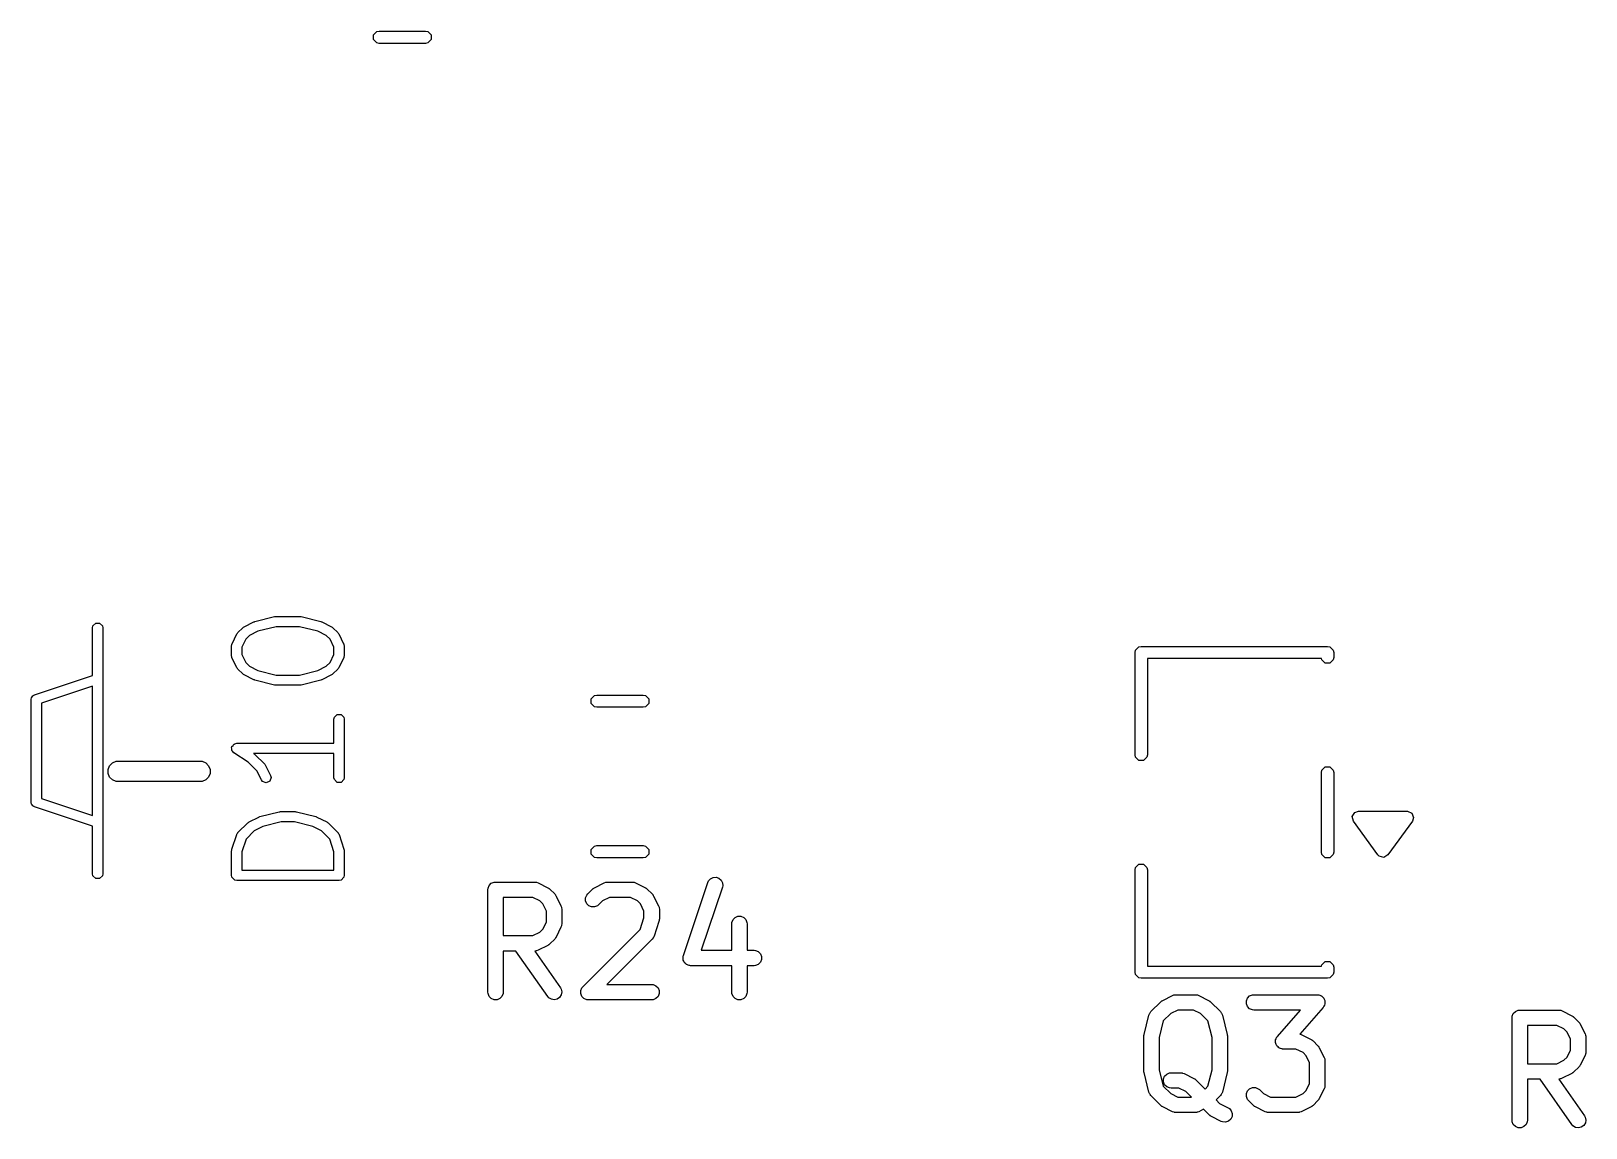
# Model space of a CAD drawing. Header units: inches. Extents: x 5.11 to 10.2, y -6.3 to -1.46.
# Drawn here: x 5.118 to 5.716, y -5.881 to -5.46 of the extents above; entities that cross this region are included whole.
import ezdxf

# ---------------------------------------------------------------- set-up
doc = ezdxf.new("R2010")
doc.units = ezdxf.units.IN
doc.header["$MEASUREMENT"] = 0
doc.layers.add('BLACK', color=250, linetype='CONTINUOUS')

msp = doc.modelspace()

# ---------------------------------------------------------------- linework, layer by layer
at = {"layer": 'BLACK', "linetype": 'CONTINUOUS'}
for p, q in [((5.2497, -5.4611), (5.25098, -5.45983)), ((5.2497, -5.46291), (5.2497, -5.4611)), ((5.25098, -5.46419), (5.2497, -5.46291)), ((5.25098, -5.45983), (5.25189, -5.45965)), ((5.25189, -5.45965), (5.26977, -5.45965)), ((5.26977, -5.45965), (5.27067, -5.45983)), ((5.27067, -5.45983), (5.27195, -5.4611)), ((5.27195, -5.46291), (5.27067, -5.46419)), ((5.27195, -5.4611), (5.27195, -5.46291)), ((5.25189, -5.46437), (5.25098, -5.46419)), ((5.26977, -5.46437), (5.25189, -5.46437)), ((5.27067, -5.46419), (5.26977, -5.46437)), ((5.14173, -5.68898), (5.14188, -5.68822)), ((5.14173, -5.70724), (5.14173, -5.68898)), ((5.14188, -5.68822), (5.14295, -5.68716)), ((5.14295, -5.68716), (5.14445, -5.68716)), ((5.14445, -5.68716), (5.14552, -5.68822)), ((5.14552, -5.68822), (5.14567, -5.68898)), ((5.14567, -5.68898), (5.14567, -5.78346)), ((5.19763, -5.69077), (5.1995, -5.6889)), ((5.1995, -5.6889), (5.19976, -5.68872)), ((5.19976, -5.68872), (5.20001, -5.68853)), ((5.20001, -5.68853), (5.20376, -5.68665)), ((5.20533, -5.69027), (5.20206, -5.69191)), ((5.20376, -5.68665), (5.20397, -5.6866)), ((5.20397, -5.6866), (5.20416, -5.6865)), ((5.20416, -5.6865), (5.21166, -5.68463)), ((5.21238, -5.68851), (5.20533, -5.69027)), ((5.21166, -5.68463), (5.2119, -5.68462)), ((5.2119, -5.68462), (5.21214, -5.68457)), ((5.21214, -5.68457), (5.22151, -5.68457)), ((5.22127, -5.68851), (5.21238, -5.68851)), ((5.22833, -5.69027), (5.22127, -5.68851)), ((5.22151, -5.68457), (5.22175, -5.68462)), ((5.22175, -5.68462), (5.22199, -5.68463)), ((5.22199, -5.68463), (5.22949, -5.6865)), ((5.2316, -5.69191), (5.22833, -5.69027)), ((5.22949, -5.6865), (5.22969, -5.6866)), ((5.22969, -5.6866), (5.22989, -5.68665)), ((5.22989, -5.68665), (5.23364, -5.68853)), ((5.23364, -5.68853), (5.23389, -5.68872)), ((5.23389, -5.68872), (5.23415, -5.6889)), ((5.23415, -5.6889), (5.23603, -5.69077)), ((5.19517, -5.69591), (5.19519, -5.69582)), ((5.19517, -5.69966), (5.19517, -5.69591)), ((5.19518, -5.69577), (5.19526, -5.69547)), ((5.19519, -5.69582), (5.19518, -5.69577)), ((5.19526, -5.69547), (5.19532, -5.69516)), ((5.19532, -5.69516), (5.19536, -5.69513)), ((5.19536, -5.69513), (5.19538, -5.69503)), ((5.19538, -5.69503), (5.19726, -5.69128)), ((5.19726, -5.69128), (5.19745, -5.69103)), ((5.19745, -5.69103), (5.19763, -5.69077)), ((5.20064, -5.69333), (5.19911, -5.69638)), ((5.20206, -5.69191), (5.20064, -5.69333)), ((5.23302, -5.69333), (5.2316, -5.69191)), ((5.23454, -5.69638), (5.23302, -5.69333)), ((5.23603, -5.69077), (5.23621, -5.69103)), ((5.23621, -5.69103), (5.2364, -5.69128)), ((5.2364, -5.69128), (5.23827, -5.69503)), ((5.23827, -5.69503), (5.2383, -5.69513)), ((5.2383, -5.69513), (5.23833, -5.69516)), ((5.23833, -5.69516), (5.23839, -5.69547)), ((5.23839, -5.69547), (5.23848, -5.69577)), ((5.23848, -5.69577), (5.23846, -5.69582)), ((5.23846, -5.69582), (5.23848, -5.69591)), ((5.23848, -5.69591), (5.23848, -5.69966)), ((5.5427, -5.69752), (5.54398, -5.69624)), ((5.54398, -5.69624), (5.54488, -5.69606)), ((5.54488, -5.69606), (5.61654, -5.69606)), ((5.61654, -5.69606), (5.61744, -5.69624)), ((5.61744, -5.69624), (5.61872, -5.69752)), ((5.19519, -5.69976), (5.19517, -5.69966)), ((5.19518, -5.6998), (5.19519, -5.69976)), ((5.19526, -5.70011), (5.19518, -5.6998)), ((5.19532, -5.70042), (5.19526, -5.70011)), ((5.19536, -5.70045), (5.19532, -5.70042)), ((5.19538, -5.70054), (5.19536, -5.70045)), ((5.19726, -5.70429), (5.19538, -5.70054)), ((5.19911, -5.69638), (5.19911, -5.6992)), ((5.19911, -5.6992), (5.20064, -5.70225)), ((5.20064, -5.70225), (5.20206, -5.70367)), ((5.2316, -5.70367), (5.23302, -5.70225)), ((5.23302, -5.70225), (5.23454, -5.6992)), ((5.23454, -5.6992), (5.23454, -5.69638)), ((5.23827, -5.70054), (5.2364, -5.70429)), ((5.2383, -5.70045), (5.23827, -5.70054)), ((5.23833, -5.70042), (5.2383, -5.70045)), ((5.23839, -5.70011), (5.23833, -5.70042)), ((5.23848, -5.6998), (5.23839, -5.70011)), ((5.23848, -5.69966), (5.23846, -5.69976)), ((5.23846, -5.69976), (5.23848, -5.6998)), ((5.54252, -5.69843), (5.5427, -5.69752)), ((5.54252, -5.7378), (5.54252, -5.69843)), ((5.61425, -5.70079), (5.54724, -5.70079)), ((5.54724, -5.70079), (5.54724, -5.7378)), ((5.61435, -5.7013), (5.61425, -5.70079)), ((5.61563, -5.70258), (5.61435, -5.7013)), ((5.61872, -5.7013), (5.61744, -5.70258)), ((5.61872, -5.69752), (5.6189, -5.69843)), ((5.6189, -5.70039), (5.61872, -5.7013)), ((5.6189, -5.69843), (5.6189, -5.70039)), ((5.11946, -5.71467), (5.14173, -5.70724)), ((5.19745, -5.70454), (5.19726, -5.70429)), ((5.19763, -5.7048), (5.19745, -5.70454)), ((5.1995, -5.70668), (5.19763, -5.7048)), ((5.19976, -5.70685), (5.1995, -5.70668)), ((5.20001, -5.70705), (5.19976, -5.70685)), ((5.20376, -5.70892), (5.20001, -5.70705)), ((5.20206, -5.70367), (5.20533, -5.7053)), ((5.20533, -5.7053), (5.21238, -5.70707)), ((5.21238, -5.70707), (5.22127, -5.70707)), ((5.22127, -5.70707), (5.22833, -5.7053)), ((5.22833, -5.7053), (5.2316, -5.70367)), ((5.23364, -5.70705), (5.22989, -5.70892)), ((5.23389, -5.70685), (5.23364, -5.70705)), ((5.23415, -5.70668), (5.23389, -5.70685)), ((5.23603, -5.7048), (5.23415, -5.70668)), ((5.23621, -5.70454), (5.23603, -5.7048)), ((5.2364, -5.70429), (5.23621, -5.70454)), ((5.61744, -5.70258), (5.61563, -5.70258)), ((5.14173, -5.71139), (5.12205, -5.71795)), ((5.14173, -5.76105), (5.14173, -5.71139)), ((5.20397, -5.70898), (5.20376, -5.70892)), ((5.20416, -5.70907), (5.20397, -5.70898)), ((5.21166, -5.71095), (5.20416, -5.70907)), ((5.2119, -5.71096), (5.21166, -5.71095)), ((5.21214, -5.711), (5.2119, -5.71096)), ((5.22151, -5.711), (5.21214, -5.711)), ((5.22175, -5.71096), (5.22151, -5.711)), ((5.22199, -5.71095), (5.22175, -5.71096)), ((5.22949, -5.70907), (5.22199, -5.71095)), ((5.22969, -5.70898), (5.22949, -5.70907)), ((5.22989, -5.70892), (5.22969, -5.70898)), ((5.11811, -5.71654), (5.11813, -5.71644)), ((5.11811, -5.75591), (5.11811, -5.71654)), ((5.11812, -5.7164), (5.11815, -5.71632)), ((5.11813, -5.71644), (5.11812, -5.7164)), ((5.11815, -5.71632), (5.11826, -5.71578)), ((5.11826, -5.71578), (5.11858, -5.71546)), ((5.11858, -5.71546), (5.11879, -5.71505)), ((5.11879, -5.71505), (5.11927, -5.71478)), ((5.11927, -5.71478), (5.11933, -5.71472)), ((5.11933, -5.71472), (5.11937, -5.71472)), ((5.11937, -5.71472), (5.11946, -5.71467)), ((5.12205, -5.71795), (5.12205, -5.75449)), ((5.33337, -5.71622), (5.33464, -5.71494)), ((5.33337, -5.71803), (5.33337, -5.71622)), ((5.33464, -5.71931), (5.33337, -5.71803)), ((5.33464, -5.71494), (5.33555, -5.71476)), ((5.33555, -5.71949), (5.33464, -5.71931)), ((5.33555, -5.71476), (5.35343, -5.71476)), ((5.35343, -5.71949), (5.33555, -5.71949)), ((5.35343, -5.71476), (5.35433, -5.71494)), ((5.35433, -5.71931), (5.35343, -5.71949)), ((5.35433, -5.71494), (5.35561, -5.71622)), ((5.35561, -5.71803), (5.35433, -5.71931)), ((5.35561, -5.71622), (5.35561, -5.71803)), ((5.23454, -5.72403), (5.23469, -5.72328)), ((5.23454, -5.73331), (5.23454, -5.72403)), ((5.23469, -5.72328), (5.23576, -5.72222)), ((5.23576, -5.72222), (5.23727, -5.72222)), ((5.23727, -5.72222), (5.23833, -5.72328)), ((5.23833, -5.72328), (5.23848, -5.72403)), ((5.23848, -5.72403), (5.23848, -5.74653)), ((5.19521, -5.7349), (5.19532, -5.73473)), ((5.19532, -5.73546), (5.19521, -5.7349)), ((5.19532, -5.73453), (5.19573, -5.73412)), ((5.19532, -5.73473), (5.19532, -5.73453)), ((5.19532, -5.73604), (5.19532, -5.73546)), ((5.19547, -5.73618), (5.19532, -5.73604)), ((5.19551, -5.73638), (5.19547, -5.73618)), ((5.19605, -5.73692), (5.19551, -5.73638)), ((5.19573, -5.73412), (5.19605, -5.73365)), ((5.19605, -5.73365), (5.19625, -5.73361)), ((5.20151, -5.74056), (5.19605, -5.73692)), ((5.19625, -5.73361), (5.19639, -5.73346)), ((5.19639, -5.73346), (5.19714, -5.73331)), ((5.19714, -5.73331), (5.23454, -5.73331)), ((5.23454, -5.73725), (5.20364, -5.73725)), ((5.20364, -5.73725), (5.20386, -5.73739)), ((5.20386, -5.73739), (5.204, -5.73753)), ((5.204, -5.73753), (5.20416, -5.73764)), ((5.20416, -5.73764), (5.20791, -5.74139)), ((5.23454, -5.74653), (5.23454, -5.73725)), ((5.5427, -5.7387), (5.54252, -5.7378)), ((5.54724, -5.7378), (5.54706, -5.7387)), ((5.14771, -5.74333), (5.1483, -5.74191)), ((5.14771, -5.74486), (5.14771, -5.74333)), ((5.1483, -5.74191), (5.14939, -5.74082)), ((5.14939, -5.74082), (5.15081, -5.74023)), ((5.15081, -5.74023), (5.15157, -5.74016)), ((5.15157, -5.74016), (5.18307, -5.74016)), ((5.18307, -5.74016), (5.18384, -5.74023)), ((5.18384, -5.74023), (5.18526, -5.74082)), ((5.18526, -5.74082), (5.18634, -5.74191)), ((5.18634, -5.74191), (5.18693, -5.74333)), ((5.18693, -5.74333), (5.18693, -5.74486)), ((5.2049, -5.74395), (5.20151, -5.74056)), ((5.20663, -5.74741), (5.2049, -5.74395)), ((5.20791, -5.74139), (5.20808, -5.74165)), ((5.20808, -5.74165), (5.20828, -5.7419)), ((5.20828, -5.7419), (5.21015, -5.74565)), ((5.54398, -5.73998), (5.5427, -5.7387)), ((5.54579, -5.73998), (5.54398, -5.73998)), ((5.54706, -5.7387), (5.54579, -5.73998)), ((5.61417, -5.74449), (5.61435, -5.74358)), ((5.61435, -5.74358), (5.61563, -5.74231)), ((5.61563, -5.74231), (5.61744, -5.74231)), ((5.61744, -5.74231), (5.61872, -5.74358)), ((5.61872, -5.74358), (5.6189, -5.74449)), ((5.1483, -5.74628), (5.14771, -5.74486)), ((5.14939, -5.74737), (5.1483, -5.74628)), ((5.15081, -5.74796), (5.14939, -5.74737)), ((5.15157, -5.74803), (5.15081, -5.74796)), ((5.18307, -5.74803), (5.15157, -5.74803)), ((5.18384, -5.74796), (5.18307, -5.74803)), ((5.18526, -5.74737), (5.18384, -5.74796)), ((5.18634, -5.74628), (5.18526, -5.74737)), ((5.18693, -5.74486), (5.18634, -5.74628)), ((5.2071, -5.74802), (5.20663, -5.74741)), ((5.20853, -5.7485), (5.2071, -5.74802)), ((5.20988, -5.74782), (5.20853, -5.7485)), ((5.21035, -5.74639), (5.20988, -5.74782)), ((5.21015, -5.74565), (5.21035, -5.74639)), ((5.23469, -5.74728), (5.23454, -5.74653)), ((5.23576, -5.74835), (5.23469, -5.74728)), ((5.23727, -5.74835), (5.23576, -5.74835)), ((5.23833, -5.74728), (5.23727, -5.74835)), ((5.23848, -5.74653), (5.23833, -5.74728)), ((5.61417, -5.7752), (5.61417, -5.74449)), ((5.6189, -5.74449), (5.6189, -5.7752)), ((5.11813, -5.756), (5.11811, -5.75591)), ((5.11812, -5.75605), (5.11813, -5.756)), ((5.11815, -5.75612), (5.11812, -5.75605)), ((5.12205, -5.75449), (5.14173, -5.76105)), ((5.11826, -5.75666), (5.11815, -5.75612)), ((5.11858, -5.75698), (5.11826, -5.75666)), ((5.11879, -5.75739), (5.11858, -5.75698)), ((5.11927, -5.75766), (5.11879, -5.75739)), ((5.11933, -5.75772), (5.11927, -5.75766)), ((5.11937, -5.75772), (5.11933, -5.75772)), ((5.11946, -5.75777), (5.11937, -5.75772)), ((5.14173, -5.7652), (5.11946, -5.75777)), ((5.20189, -5.76352), (5.20564, -5.76164)), ((5.20564, -5.76164), (5.20584, -5.76159)), ((5.20584, -5.76159), (5.20604, -5.76149)), ((5.20604, -5.76149), (5.21354, -5.75962)), ((5.21354, -5.75962), (5.21378, -5.75961)), ((5.21378, -5.75961), (5.21402, -5.75956)), ((5.21402, -5.75956), (5.21964, -5.75956)), ((5.21964, -5.75956), (5.21988, -5.75961)), ((5.21988, -5.75961), (5.22012, -5.75962)), ((5.22012, -5.75962), (5.22762, -5.76149)), ((5.22762, -5.76149), (5.22781, -5.76159)), ((5.22781, -5.76159), (5.22802, -5.76164)), ((5.22802, -5.76164), (5.23177, -5.76352)), ((5.62601, -5.76144), (5.62696, -5.7599)), ((5.62644, -5.7632), (5.62601, -5.76144)), ((5.62696, -5.7599), (5.62835, -5.75945)), ((5.62835, -5.75945), (5.64724, -5.75945)), ((5.64724, -5.75945), (5.64891, -5.76014)), ((5.64891, -5.76014), (5.64961, -5.76181)), ((5.64961, -5.76181), (5.64915, -5.7632)), ((5.14173, -5.78346), (5.14173, -5.7652)), ((5.1972, -5.76828), (5.19737, -5.76801)), ((5.19737, -5.76801), (5.19753, -5.76774)), ((5.19753, -5.76774), (5.19757, -5.76772)), ((5.19757, -5.76772), (5.19763, -5.76764)), ((5.19763, -5.76764), (5.20137, -5.76389)), ((5.20393, -5.7669), (5.20074, -5.77009)), ((5.20137, -5.76389), (5.20164, -5.76371)), ((5.20164, -5.76371), (5.20189, -5.76352)), ((5.2072, -5.76526), (5.20393, -5.7669)), ((5.21426, -5.7635), (5.2072, -5.76526)), ((5.2194, -5.7635), (5.21426, -5.7635)), ((5.22645, -5.76526), (5.2194, -5.7635)), ((5.22972, -5.7669), (5.22645, -5.76526)), ((5.23292, -5.77009), (5.22972, -5.7669)), ((5.23177, -5.76352), (5.23202, -5.76371)), ((5.23202, -5.76371), (5.23228, -5.76389)), ((5.23228, -5.76389), (5.23603, -5.76764)), ((5.23603, -5.76764), (5.23608, -5.76772)), ((5.23608, -5.76772), (5.23612, -5.76774)), ((5.23612, -5.76774), (5.23628, -5.76801)), ((5.23628, -5.76801), (5.23646, -5.76828)), ((5.63588, -5.77619), (5.62644, -5.7632)), ((5.64915, -5.7632), (5.63971, -5.77619)), ((5.19527, -5.77403), (5.19715, -5.76841)), ((5.19715, -5.76841), (5.1972, -5.76832)), ((5.1972, -5.76832), (5.1972, -5.76828)), ((5.20074, -5.77009), (5.19911, -5.77497)), ((5.23454, -5.77497), (5.23292, -5.77009)), ((5.23646, -5.76828), (5.23646, -5.76832)), ((5.23646, -5.76832), (5.23651, -5.76841)), ((5.23651, -5.76841), (5.23838, -5.77403)), ((5.33337, -5.7741), (5.33464, -5.77282)), ((5.33464, -5.77282), (5.33555, -5.77264)), ((5.33555, -5.77264), (5.35343, -5.77264)), ((5.35343, -5.77264), (5.35433, -5.77282)), ((5.35433, -5.77282), (5.35561, -5.7741)), ((5.19517, -5.77465), (5.19524, -5.77434)), ((5.19517, -5.78403), (5.19517, -5.77465)), ((5.19524, -5.77434), (5.19527, -5.77403)), ((5.19911, -5.77497), (5.19911, -5.78206)), ((5.23454, -5.78206), (5.23454, -5.77497)), ((5.23838, -5.77403), (5.23842, -5.77434)), ((5.23842, -5.77434), (5.23848, -5.77465)), ((5.23848, -5.77465), (5.23848, -5.78403)), ((5.33337, -5.7759), (5.33337, -5.7741)), ((5.33464, -5.77718), (5.33337, -5.7759)), ((5.33555, -5.77736), (5.33464, -5.77718)), ((5.35343, -5.77736), (5.33555, -5.77736)), ((5.35433, -5.77718), (5.35343, -5.77736)), ((5.35561, -5.7759), (5.35433, -5.77718)), ((5.35561, -5.7741), (5.35561, -5.7759)), ((5.5427, -5.78099), (5.54398, -5.77971)), ((5.54398, -5.77971), (5.54579, -5.77971)), ((5.54579, -5.77971), (5.54706, -5.78099)), ((5.61435, -5.7761), (5.61417, -5.7752)), ((5.61563, -5.77738), (5.61435, -5.7761)), ((5.61744, -5.77738), (5.61563, -5.77738)), ((5.61872, -5.7761), (5.61744, -5.77738)), ((5.6189, -5.7752), (5.61872, -5.7761)), ((5.63641, -5.77671), (5.63588, -5.77619)), ((5.63816, -5.77714), (5.63641, -5.77671)), ((5.63971, -5.77619), (5.63816, -5.77714)), ((5.14188, -5.78422), (5.14173, -5.78346)), ((5.14295, -5.78528), (5.14188, -5.78422)), ((5.14445, -5.78528), (5.14295, -5.78528)), ((5.14552, -5.78422), (5.14445, -5.78528)), ((5.14567, -5.78346), (5.14552, -5.78422)), ((5.19532, -5.78478), (5.19517, -5.78403)), ((5.19639, -5.78585), (5.19532, -5.78478)), ((5.19714, -5.786), (5.19639, -5.78585)), ((5.19911, -5.78206), (5.23454, -5.78206)), ((5.23727, -5.78585), (5.23651, -5.786)), ((5.23833, -5.78478), (5.23727, -5.78585)), ((5.23848, -5.78403), (5.23833, -5.78478)), ((5.37848, -5.78622), (5.37924, -5.78535)), ((5.37924, -5.78535), (5.38027, -5.78484)), ((5.38027, -5.78484), (5.38142, -5.78476)), ((5.38142, -5.78476), (5.38251, -5.78512)), ((5.38251, -5.78512), (5.38338, -5.78587)), ((5.38338, -5.78587), (5.38389, -5.78691)), ((5.54252, -5.78189), (5.5427, -5.78099)), ((5.54252, -5.82126), (5.54252, -5.78189)), ((5.54706, -5.78099), (5.54724, -5.78189)), ((5.54724, -5.78189), (5.54724, -5.8189)), ((5.23651, -5.786), (5.19714, -5.786)), ((5.29373, -5.78956), (5.29379, -5.78898)), ((5.29373, -5.82893), (5.29373, -5.78956)), ((5.29379, -5.78898), (5.29423, -5.78792)), ((5.29423, -5.78792), (5.29504, -5.7871)), ((5.29504, -5.7871), (5.29611, -5.78666)), ((5.29611, -5.78666), (5.29668, -5.78661)), ((5.29668, -5.78661), (5.31168, -5.78661)), ((5.31168, -5.78661), (5.31226, -5.78666)), ((5.31226, -5.78666), (5.31235, -5.7867)), ((5.31235, -5.7867), (5.31246, -5.78671)), ((5.31246, -5.78671), (5.313, -5.78692)), ((5.313, -5.78692), (5.31675, -5.78879)), ((5.31675, -5.78879), (5.317, -5.78895)), ((5.317, -5.78895), (5.31707, -5.78898)), ((5.31707, -5.78898), (5.31715, -5.78905)), ((5.31715, -5.78905), (5.31724, -5.7891)), ((5.31724, -5.7891), (5.31729, -5.78916)), ((5.31729, -5.78916), (5.31752, -5.78935)), ((5.31752, -5.78935), (5.31939, -5.79122)), ((5.31939, -5.79122), (5.31958, -5.79145)), ((5.31958, -5.79145), (5.31964, -5.7915)), ((5.31964, -5.7915), (5.31969, -5.79159)), ((5.31969, -5.79159), (5.31976, -5.79167)), ((5.31976, -5.79167), (5.31979, -5.79174)), ((5.31979, -5.79174), (5.31995, -5.79199)), ((5.33128, -5.79273), (5.33172, -5.79167)), ((5.33172, -5.79167), (5.33209, -5.79122)), ((5.33209, -5.79122), (5.33396, -5.78935)), ((5.33396, -5.78935), (5.33419, -5.78916)), ((5.33419, -5.78916), (5.33424, -5.7891)), ((5.33424, -5.7891), (5.33433, -5.78905)), ((5.33433, -5.78905), (5.33441, -5.78898)), ((5.33441, -5.78898), (5.33448, -5.78895)), ((5.33448, -5.78895), (5.33473, -5.78879)), ((5.33473, -5.78879), (5.33848, -5.78692)), ((5.33848, -5.78692), (5.33902, -5.78671)), ((5.33902, -5.78671), (5.33913, -5.7867)), ((5.33913, -5.7867), (5.33923, -5.78666)), ((5.33923, -5.78666), (5.3398, -5.78661)), ((5.3398, -5.78661), (5.34918, -5.78661)), ((5.34918, -5.78661), (5.34975, -5.78666)), ((5.34975, -5.78666), (5.34985, -5.7867)), ((5.34985, -5.7867), (5.34995, -5.78671)), ((5.34995, -5.78671), (5.3505, -5.78692)), ((5.3505, -5.78692), (5.35425, -5.78879)), ((5.35425, -5.78879), (5.35449, -5.78895)), ((5.35449, -5.78895), (5.35457, -5.78898)), ((5.35457, -5.78898), (5.35465, -5.78905)), ((5.35465, -5.78905), (5.35473, -5.7891)), ((5.35473, -5.7891), (5.35479, -5.78916)), ((5.35479, -5.78916), (5.35501, -5.78935)), ((5.35501, -5.78935), (5.35689, -5.79122)), ((5.35689, -5.79122), (5.35707, -5.79145)), ((5.35707, -5.79145), (5.35713, -5.7915)), ((5.35713, -5.7915), (5.35719, -5.79159)), ((5.35719, -5.79159), (5.35725, -5.79167)), ((5.35725, -5.79167), (5.35728, -5.79174)), ((5.35728, -5.79174), (5.35744, -5.79199)), ((5.36887, -5.81487), (5.37824, -5.78675)), ((5.38385, -5.78862), (5.37577, -5.81285)), ((5.37824, -5.78675), (5.37848, -5.78622)), ((5.38398, -5.78805), (5.38385, -5.78862)), ((5.38389, -5.78691), (5.38398, -5.78805)), ((5.31098, -5.79251), (5.29963, -5.79251)), ((5.29963, -5.79251), (5.29963, -5.80723)), ((5.31368, -5.79386), (5.31098, -5.79251)), ((5.31488, -5.79506), (5.31368, -5.79386)), ((5.31623, -5.79776), (5.31488, -5.79506)), ((5.31623, -5.80199), (5.31623, -5.79776)), ((5.31995, -5.79199), (5.32182, -5.79574)), ((5.32182, -5.79574), (5.32203, -5.79628)), ((5.32203, -5.79628), (5.32203, -5.79638)), ((5.32203, -5.79638), (5.32207, -5.79648)), ((5.32207, -5.79648), (5.32213, -5.79706)), ((5.32213, -5.79706), (5.32213, -5.80268)), ((5.33128, -5.79389), (5.33128, -5.79273)), ((5.33172, -5.79495), (5.33128, -5.79389)), ((5.33254, -5.79576), (5.33172, -5.79495)), ((5.3336, -5.79621), (5.33254, -5.79576)), ((5.33475, -5.79621), (5.3336, -5.79621)), ((5.33582, -5.79576), (5.33475, -5.79621)), ((5.33626, -5.7954), (5.33582, -5.79576)), ((5.3378, -5.79386), (5.33626, -5.7954)), ((5.3405, -5.79251), (5.3378, -5.79386)), ((5.34848, -5.79251), (5.3405, -5.79251)), ((5.35118, -5.79386), (5.34848, -5.79251)), ((5.35237, -5.79506), (5.35118, -5.79386)), ((5.35372, -5.79776), (5.35237, -5.79506)), ((5.35372, -5.80033), (5.35372, -5.79776)), ((5.35744, -5.79199), (5.35932, -5.79574)), ((5.35932, -5.79574), (5.35952, -5.79628)), ((5.35952, -5.79628), (5.35953, -5.79638)), ((5.35953, -5.79638), (5.35957, -5.79648)), ((5.35957, -5.79648), (5.35963, -5.79706)), ((5.35963, -5.79706), (5.35963, -5.80081)), ((5.31488, -5.80468), (5.31623, -5.80199)), ((5.32203, -5.80346), (5.32182, -5.804)), ((5.32207, -5.80326), (5.32203, -5.80336)), ((5.32203, -5.80336), (5.32203, -5.80346)), ((5.32213, -5.80268), (5.32207, -5.80326)), ((5.35222, -5.80484), (5.35372, -5.80033)), ((5.35948, -5.80174), (5.3576, -5.80737)), ((5.35954, -5.80146), (5.35948, -5.80174)), ((5.35957, -5.80138), (5.35954, -5.80146)), ((5.35958, -5.80128), (5.35957, -5.80138)), ((5.3596, -5.80118), (5.35958, -5.80128)), ((5.35963, -5.80081), (5.3596, -5.8011)), ((5.3596, -5.8011), (5.3596, -5.80118)), ((5.38747, -5.80268), (5.38752, -5.80211)), ((5.38747, -5.81285), (5.38747, -5.80268)), ((5.38752, -5.80211), (5.38796, -5.80104)), ((5.38796, -5.80104), (5.38878, -5.80023)), ((5.38878, -5.80023), (5.38984, -5.79979)), ((5.38984, -5.79979), (5.391, -5.79979)), ((5.391, -5.79979), (5.39206, -5.80023)), ((5.39206, -5.80023), (5.39288, -5.80104)), ((5.39288, -5.80104), (5.39332, -5.80211)), ((5.39332, -5.80211), (5.39337, -5.80268)), ((5.39337, -5.80268), (5.39337, -5.81285)), ((5.29963, -5.80723), (5.31098, -5.80723)), ((5.31098, -5.80723), (5.31368, -5.80588)), ((5.31368, -5.80588), (5.31488, -5.80468)), ((5.31939, -5.80852), (5.31752, -5.8104)), ((5.31958, -5.80829), (5.31939, -5.80852)), ((5.31964, -5.80824), (5.31958, -5.80829)), ((5.31969, -5.80815), (5.31964, -5.80824)), ((5.31976, -5.80807), (5.31969, -5.80815)), ((5.31979, -5.808), (5.31976, -5.80807)), ((5.31995, -5.80775), (5.31979, -5.808)), ((5.32182, -5.804), (5.31995, -5.80775)), ((5.33021, -5.82684), (5.35222, -5.80484)), ((5.35689, -5.80852), (5.33943, -5.82598)), ((5.35725, -5.80807), (5.35689, -5.80852)), ((5.3573, -5.80798), (5.35725, -5.80807)), ((5.35736, -5.8079), (5.3573, -5.80798)), ((5.3576, -5.80737), (5.35736, -5.8079)), ((5.30452, -5.81313), (5.29963, -5.81313)), ((5.29963, -5.81313), (5.29963, -5.82893)), ((5.31676, -5.83062), (5.30452, -5.81313)), ((5.31226, -5.81308), (5.31172, -5.81313)), ((5.31172, -5.81313), (5.3216, -5.82724)), ((5.31235, -5.81304), (5.31226, -5.81308)), ((5.31246, -5.81303), (5.31235, -5.81304)), ((5.313, -5.81282), (5.31246, -5.81303)), ((5.31675, -5.81095), (5.313, -5.81282)), ((5.317, -5.81079), (5.31675, -5.81095)), ((5.31707, -5.81076), (5.317, -5.81079)), ((5.31715, -5.8107), (5.31707, -5.81076)), ((5.31724, -5.81064), (5.31715, -5.8107)), ((5.31729, -5.81058), (5.31724, -5.81064)), ((5.31752, -5.8104), (5.31729, -5.81058)), ((5.36874, -5.81544), (5.36878, -5.81529)), ((5.36878, -5.81591), (5.36874, -5.81544)), ((5.36878, -5.81523), (5.36881, -5.81516)), ((5.36878, -5.81529), (5.36878, -5.81523)), ((5.36881, -5.81516), (5.36887, -5.81487)), ((5.37577, -5.81285), (5.38747, -5.81285)), ((5.39337, -5.81285), (5.39604, -5.81285)), ((5.39604, -5.81285), (5.39662, -5.81291)), ((5.39662, -5.81291), (5.39768, -5.81335)), ((5.39768, -5.81335), (5.3985, -5.81417)), ((5.3985, -5.81417), (5.39894, -5.81523)), ((5.39894, -5.81523), (5.39894, -5.81638)), ((5.36878, -5.81638), (5.36878, -5.81591)), ((5.36882, -5.81648), (5.36878, -5.81638)), ((5.36882, -5.81659), (5.36882, -5.81648)), ((5.36904, -5.81701), (5.36882, -5.81659)), ((5.36922, -5.81745), (5.36904, -5.81701)), ((5.36929, -5.81752), (5.36922, -5.81745)), ((5.36934, -5.81762), (5.36929, -5.81752)), ((5.3697, -5.81793), (5.36934, -5.81762)), ((5.37003, -5.81826), (5.3697, -5.81793)), ((5.37013, -5.8183), (5.37003, -5.81826)), ((5.37021, -5.81837), (5.37013, -5.8183)), ((5.37066, -5.81852), (5.37021, -5.81837)), ((5.3711, -5.8187), (5.37066, -5.81852)), ((5.37125, -5.81872), (5.3711, -5.8187)), ((5.3713, -5.81874), (5.37125, -5.81872)), ((5.37138, -5.81873), (5.3713, -5.81874)), ((5.37167, -5.81876), (5.37138, -5.81873)), ((5.38747, -5.81876), (5.37167, -5.81876)), ((5.38747, -5.82893), (5.38747, -5.81876)), ((5.39604, -5.81876), (5.39337, -5.81876)), ((5.39337, -5.81876), (5.39337, -5.82893)), ((5.39662, -5.8187), (5.39604, -5.81876)), ((5.39768, -5.81826), (5.39662, -5.8187)), ((5.3985, -5.81745), (5.39768, -5.81826)), ((5.39894, -5.81638), (5.3985, -5.81745)), ((5.5427, -5.82216), (5.54252, -5.82126)), ((5.54724, -5.8189), (5.61425, -5.8189)), ((5.61425, -5.8189), (5.61435, -5.81839)), ((5.61435, -5.81839), (5.61563, -5.81711)), ((5.61563, -5.81711), (5.61744, -5.81711)), ((5.61744, -5.81711), (5.61872, -5.81839)), ((5.61872, -5.81839), (5.6189, -5.81929)), ((5.6189, -5.82126), (5.61872, -5.82216)), ((5.6189, -5.81929), (5.6189, -5.82126)), ((5.3216, -5.82724), (5.32188, -5.82774)), ((5.32188, -5.82774), (5.32213, -5.82887)), ((5.32941, -5.82835), (5.32985, -5.82729)), ((5.32985, -5.82729), (5.33021, -5.82684)), ((5.33943, -5.82598), (5.35667, -5.82598)), ((5.35667, -5.82598), (5.35725, -5.82603)), ((5.35725, -5.82603), (5.35831, -5.82647)), ((5.35831, -5.82647), (5.35913, -5.82729)), ((5.35913, -5.82729), (5.35957, -5.82835)), ((5.54398, -5.82344), (5.5427, -5.82216)), ((5.54488, -5.82362), (5.54398, -5.82344)), ((5.61654, -5.82362), (5.54488, -5.82362)), ((5.61744, -5.82344), (5.61654, -5.82362)), ((5.61872, -5.82216), (5.61744, -5.82344)), ((5.29379, -5.82951), (5.29373, -5.82893)), ((5.29423, -5.83057), (5.29379, -5.82951)), ((5.29504, -5.83139), (5.29423, -5.83057)), ((5.29611, -5.83183), (5.29504, -5.83139)), ((5.29726, -5.83183), (5.29611, -5.83183)), ((5.29832, -5.83139), (5.29726, -5.83183)), ((5.29914, -5.83057), (5.29832, -5.83139)), ((5.29958, -5.82951), (5.29914, -5.83057)), ((5.29963, -5.82893), (5.29958, -5.82951)), ((5.31714, -5.83106), (5.31676, -5.83062)), ((5.31811, -5.83168), (5.31714, -5.83106)), ((5.31924, -5.83188), (5.31811, -5.83168)), ((5.32037, -5.83163), (5.31924, -5.83188)), ((5.32131, -5.83097), (5.32037, -5.83163)), ((5.32193, -5.83), (5.32131, -5.83097)), ((5.32213, -5.82887), (5.32193, -5.83)), ((5.32941, -5.82951), (5.32941, -5.82835)), ((5.32985, -5.83057), (5.32941, -5.82951)), ((5.33066, -5.83139), (5.32985, -5.83057)), ((5.33173, -5.83183), (5.33066, -5.83139)), ((5.3323, -5.83188), (5.33173, -5.83183)), ((5.35667, -5.83188), (5.3323, -5.83188)), ((5.35725, -5.83183), (5.35667, -5.83188)), ((5.35831, -5.83139), (5.35725, -5.83183)), ((5.35913, -5.83057), (5.35831, -5.83139)), ((5.35957, -5.82951), (5.35913, -5.83057)), ((5.35957, -5.82835), (5.35957, -5.82951)), ((5.38752, -5.82951), (5.38747, -5.82893)), ((5.38796, -5.83057), (5.38752, -5.82951)), ((5.38878, -5.83139), (5.38796, -5.83057)), ((5.38984, -5.83183), (5.38878, -5.83139)), ((5.391, -5.83183), (5.38984, -5.83183)), ((5.39206, -5.83139), (5.391, -5.83183)), ((5.39288, -5.83057), (5.39206, -5.83139)), ((5.39332, -5.82951), (5.39288, -5.83057)), ((5.39337, -5.82893), (5.39332, -5.82951)), ((5.54862, -5.8364), (5.55237, -5.83265)), ((5.55237, -5.83265), (5.5526, -5.83247)), ((5.5526, -5.83247), (5.55265, -5.83241)), ((5.55265, -5.83241), (5.55274, -5.83235)), ((5.55274, -5.83235), (5.55282, -5.83229)), ((5.55282, -5.83229), (5.55289, -5.83226)), ((5.55289, -5.83226), (5.55314, -5.8321)), ((5.55314, -5.8321), (5.55689, -5.83023)), ((5.55689, -5.83023), (5.55743, -5.83002)), ((5.55743, -5.83002), (5.55754, -5.83001)), ((5.55754, -5.83001), (5.55764, -5.82997)), ((5.55764, -5.82997), (5.55821, -5.82991)), ((5.55821, -5.82991), (5.56571, -5.82991)), ((5.56571, -5.82991), (5.56629, -5.82997)), ((5.56629, -5.82997), (5.56638, -5.83001)), ((5.56638, -5.83001), (5.56649, -5.83002)), ((5.56649, -5.83002), (5.56703, -5.83023)), ((5.56703, -5.83023), (5.57078, -5.8321)), ((5.57078, -5.8321), (5.57103, -5.83226)), ((5.57103, -5.83226), (5.5711, -5.83229)), ((5.5711, -5.83229), (5.57118, -5.83235)), ((5.57118, -5.83235), (5.57127, -5.83241)), ((5.57127, -5.83241), (5.57132, -5.83247)), ((5.57132, -5.83247), (5.57155, -5.83265)), ((5.57155, -5.83265), (5.5753, -5.8364)), ((5.58531, -5.83229), (5.58575, -5.83123)), ((5.58531, -5.83344), (5.58531, -5.83229)), ((5.58575, -5.83451), (5.58531, -5.83344)), ((5.58575, -5.83123), (5.58657, -5.83041)), ((5.58657, -5.83041), (5.58763, -5.82997)), ((5.58763, -5.82997), (5.58821, -5.82991)), ((5.58821, -5.82991), (5.61258, -5.82991)), ((5.61258, -5.82991), (5.61288, -5.82994)), ((5.61288, -5.82994), (5.61296, -5.82994)), ((5.61296, -5.82994), (5.61302, -5.82996)), ((5.61302, -5.82996), (5.61316, -5.82997)), ((5.61316, -5.82997), (5.6136, -5.83015)), ((5.6136, -5.83015), (5.61405, -5.83031)), ((5.61405, -5.83031), (5.61413, -5.83037)), ((5.61413, -5.83037), (5.61422, -5.83041)), ((5.61422, -5.83041), (5.61456, -5.83075)), ((5.61456, -5.83075), (5.61492, -5.83107)), ((5.61492, -5.83107), (5.61496, -5.83116)), ((5.61496, -5.83116), (5.61503, -5.83123)), ((5.61503, -5.83123), (5.61522, -5.83167)), ((5.61522, -5.83167), (5.61543, -5.8321)), ((5.61548, -5.83344), (5.61529, -5.83389)), ((5.61543, -5.8321), (5.61544, -5.8322)), ((5.61544, -5.8322), (5.61548, -5.83229)), ((5.61548, -5.83229), (5.61548, -5.83277)), ((5.61548, -5.83277), (5.61551, -5.83325)), ((5.61551, -5.83325), (5.61548, -5.83334)), ((5.61548, -5.83334), (5.61548, -5.83344)), ((5.54597, -5.84527), (5.54785, -5.83778)), ((5.54785, -5.83778), (5.54804, -5.83723)), ((5.54804, -5.83723), (5.54817, -5.83705)), ((5.54817, -5.83705), (5.54826, -5.83685)), ((5.54826, -5.83685), (5.54862, -5.8364)), ((5.55621, -5.83717), (5.55338, -5.84)), ((5.55891, -5.83582), (5.55621, -5.83717)), ((5.56501, -5.83582), (5.55891, -5.83582)), ((5.56771, -5.83717), (5.56501, -5.83582)), ((5.57054, -5.84), (5.56771, -5.83717)), ((5.5753, -5.8364), (5.57566, -5.83685)), ((5.57566, -5.83685), (5.57575, -5.83705)), ((5.57575, -5.83705), (5.57588, -5.83723)), ((5.57588, -5.83723), (5.57607, -5.83778)), ((5.57607, -5.83778), (5.57795, -5.84527)), ((5.58657, -5.83532), (5.58575, -5.83451)), ((5.58763, -5.83576), (5.58657, -5.83532)), ((5.58821, -5.83582), (5.58763, -5.83576)), ((5.60607, -5.83582), (5.58821, -5.83582)), ((5.59723, -5.84592), (5.60607, -5.83582)), ((5.6148, -5.83481), (5.60587, -5.84502)), ((5.61498, -5.83456), (5.6148, -5.83481)), ((5.61503, -5.83451), (5.61498, -5.83456)), ((5.61506, -5.83446), (5.61503, -5.83451)), ((5.61514, -5.83434), (5.61506, -5.83446)), ((5.61529, -5.83389), (5.61514, -5.83434)), ((5.68743, -5.83877), (5.68749, -5.8382)), ((5.68743, -5.87814), (5.68743, -5.83877)), ((5.68749, -5.8382), (5.68793, -5.83713)), ((5.68793, -5.83713), (5.68874, -5.83632)), ((5.68874, -5.83632), (5.68981, -5.83588)), ((5.68981, -5.83588), (5.69038, -5.83582)), ((5.69038, -5.83582), (5.70538, -5.83582)), ((5.70538, -5.83582), (5.70596, -5.83588)), ((5.70596, -5.83588), (5.70605, -5.83592)), ((5.70605, -5.83592), (5.70616, -5.83592)), ((5.70616, -5.83592), (5.7067, -5.83613)), ((5.7067, -5.83613), (5.71045, -5.83801)), ((5.71045, -5.83801), (5.7107, -5.83816)), ((5.7107, -5.83816), (5.71077, -5.83819)), ((5.71077, -5.83819), (5.71085, -5.83826)), ((5.71085, -5.83826), (5.71094, -5.83831)), ((5.71094, -5.83831), (5.71099, -5.83837)), ((5.71099, -5.83837), (5.71122, -5.83856)), ((5.71122, -5.83856), (5.71309, -5.84043)), ((5.54589, -5.84585), (5.54592, -5.84563)), ((5.54592, -5.84563), (5.54594, -5.84541)), ((5.54594, -5.84541), (5.54596, -5.84537)), ((5.54596, -5.84537), (5.54597, -5.84527)), ((5.55338, -5.84), (5.55179, -5.84635)), ((5.57213, -5.84635), (5.57054, -5.84)), ((5.57795, -5.84527), (5.57796, -5.84537)), ((5.57796, -5.84537), (5.57798, -5.84541)), ((5.57798, -5.84541), (5.578, -5.84563)), ((5.578, -5.84563), (5.57803, -5.84585)), ((5.60587, -5.84502), (5.6064, -5.84522)), ((5.6064, -5.84522), (5.61015, -5.8471)), ((5.70468, -5.84173), (5.69334, -5.84173)), ((5.69334, -5.84173), (5.69334, -5.85644)), ((5.70738, -5.84307), (5.70468, -5.84173)), ((5.70858, -5.84427), (5.70738, -5.84307)), ((5.70993, -5.84697), (5.70858, -5.84427)), ((5.71309, -5.84043), (5.71328, -5.84066)), ((5.71328, -5.84066), (5.71334, -5.84071)), ((5.71334, -5.84071), (5.71339, -5.8408)), ((5.71339, -5.8408), (5.71346, -5.84088)), ((5.71346, -5.84088), (5.71349, -5.84095)), ((5.71349, -5.84095), (5.71365, -5.8412)), ((5.71365, -5.8412), (5.71552, -5.84495)), ((5.71552, -5.84495), (5.71573, -5.84549)), ((5.71573, -5.84549), (5.71574, -5.8456)), ((5.71574, -5.8456), (5.71578, -5.8457)), ((5.71578, -5.8457), (5.71583, -5.84627)), ((5.54588, -5.84599), (5.54589, -5.84589)), ((5.54588, -5.85911), (5.54588, -5.84599)), ((5.54589, -5.84589), (5.54589, -5.84585)), ((5.55179, -5.84635), (5.55179, -5.85875)), ((5.57213, -5.85875), (5.57213, -5.84635)), ((5.57803, -5.84585), (5.57803, -5.84589)), ((5.57803, -5.84589), (5.57804, -5.84599)), ((5.57804, -5.84599), (5.57804, -5.85911)), ((5.59653, -5.84748), (5.59656, -5.84739)), ((5.59656, -5.84796), (5.59653, -5.84748)), ((5.59656, -5.84729), (5.59674, -5.84685)), ((5.59656, -5.84739), (5.59656, -5.84729)), ((5.59656, -5.84844), (5.59656, -5.84796)), ((5.5966, -5.84853), (5.59656, -5.84844)), ((5.59661, -5.84863), (5.5966, -5.84853)), ((5.59682, -5.84906), (5.59661, -5.84863)), ((5.59674, -5.84685), (5.5969, -5.84639)), ((5.597, -5.84951), (5.59682, -5.84906)), ((5.5969, -5.84639), (5.59698, -5.84628)), ((5.59698, -5.84628), (5.597, -5.84622)), ((5.597, -5.84622), (5.59706, -5.84617)), ((5.59707, -5.84958), (5.597, -5.84951)), ((5.59706, -5.84617), (5.59723, -5.84592)), ((5.59712, -5.84967), (5.59707, -5.84958)), ((5.59748, -5.84998), (5.59712, -5.84967)), ((5.59782, -5.85032), (5.59748, -5.84998)), ((5.59791, -5.85036), (5.59782, -5.85032)), ((5.59798, -5.85042), (5.59791, -5.85036)), ((5.59844, -5.85058), (5.59798, -5.85042)), ((5.59888, -5.85076), (5.59844, -5.85058)), ((5.59902, -5.85077), (5.59888, -5.85076)), ((5.59907, -5.85079), (5.59902, -5.85077)), ((5.59915, -5.85079), (5.59907, -5.85079)), ((5.59946, -5.85082), (5.59915, -5.85079)), ((5.60438, -5.85082), (5.59946, -5.85082)), ((5.60708, -5.85217), (5.60438, -5.85082)), ((5.61015, -5.8471), (5.6104, -5.84725)), ((5.6104, -5.84725), (5.61047, -5.84728)), ((5.61047, -5.84728), (5.61055, -5.84735)), ((5.61055, -5.84735), (5.61064, -5.84741)), ((5.61064, -5.84741), (5.61069, -5.84747)), ((5.61069, -5.84747), (5.61092, -5.84765)), ((5.61092, -5.84765), (5.61279, -5.84953)), ((5.61279, -5.84953), (5.61298, -5.84975)), ((5.61298, -5.84975), (5.61304, -5.8498)), ((5.61304, -5.8498), (5.61309, -5.84989)), ((5.61309, -5.84989), (5.61316, -5.84997)), ((5.61316, -5.84997), (5.61319, -5.85005)), ((5.61319, -5.85005), (5.61335, -5.85029)), ((5.61335, -5.85029), (5.61522, -5.85404)), ((5.70858, -5.8539), (5.70993, -5.8512)), ((5.70993, -5.8512), (5.70993, -5.84697)), ((5.71583, -5.84627), (5.71583, -5.8519)), ((5.60828, -5.85336), (5.60708, -5.85217)), ((5.60963, -5.85606), (5.60828, -5.85336)), ((5.60963, -5.86404), (5.60963, -5.85606)), ((5.61522, -5.85404), (5.61543, -5.85458)), ((5.61543, -5.85458), (5.61544, -5.85469)), ((5.61544, -5.85469), (5.61548, -5.85479)), ((5.61548, -5.85479), (5.61553, -5.85536)), ((5.61553, -5.85536), (5.61553, -5.86474)), ((5.69334, -5.85644), (5.70468, -5.85644)), ((5.70468, -5.85644), (5.70738, -5.85509)), ((5.70738, -5.85509), (5.70858, -5.8539)), ((5.71328, -5.85751), (5.71309, -5.85773)), ((5.71334, -5.85746), (5.71328, -5.85751)), ((5.71339, -5.85737), (5.71334, -5.85746)), ((5.71346, -5.85729), (5.71339, -5.85737)), ((5.71349, -5.85721), (5.71346, -5.85729)), ((5.71365, -5.85697), (5.71349, -5.85721)), ((5.71552, -5.85322), (5.71365, -5.85697)), ((5.71573, -5.85268), (5.71552, -5.85322)), ((5.71574, -5.85257), (5.71573, -5.85268)), ((5.71578, -5.85247), (5.71574, -5.85257)), ((5.71583, -5.8519), (5.71578, -5.85247)), ((5.54589, -5.85921), (5.54588, -5.85911)), ((5.54589, -5.85926), (5.54589, -5.85921)), ((5.54592, -5.85947), (5.54589, -5.85926)), ((5.54594, -5.85969), (5.54592, -5.85947)), ((5.54596, -5.85973), (5.54594, -5.85969)), ((5.54597, -5.85983), (5.54596, -5.85973)), ((5.54785, -5.86733), (5.54597, -5.85983)), ((5.55179, -5.85875), (5.55338, -5.8651)), ((5.55344, -5.86229), (5.55388, -5.86122)), ((5.55344, -5.86344), (5.55344, -5.86229)), ((5.55388, -5.8645), (5.55344, -5.86344)), ((5.55388, -5.86122), (5.5547, -5.86041)), ((5.5547, -5.86041), (5.55576, -5.85997)), ((5.55576, -5.85997), (5.55634, -5.85991)), ((5.55634, -5.85991), (5.56009, -5.85991)), ((5.56009, -5.85991), (5.56066, -5.85997)), ((5.56066, -5.85997), (5.56076, -5.86001)), ((5.56076, -5.86001), (5.56087, -5.86002)), ((5.56087, -5.86002), (5.56141, -5.86022)), ((5.56141, -5.86022), (5.56516, -5.8621)), ((5.56516, -5.8621), (5.5654, -5.86225)), ((5.5654, -5.86225), (5.56548, -5.86228)), ((5.56548, -5.86228), (5.56556, -5.86235)), ((5.56556, -5.86235), (5.56565, -5.86241)), ((5.56565, -5.86241), (5.5657, -5.86246)), ((5.5657, -5.86246), (5.56592, -5.86265)), ((5.56592, -5.86265), (5.56946, -5.86619)), ((5.57054, -5.8651), (5.57213, -5.85875)), ((5.57795, -5.85983), (5.57607, -5.86733)), ((5.57796, -5.85973), (5.57795, -5.85983)), ((5.57798, -5.85969), (5.57796, -5.85973)), ((5.578, -5.85947), (5.57798, -5.85969)), ((5.57803, -5.85926), (5.578, -5.85947)), ((5.57804, -5.85911), (5.57803, -5.85921)), ((5.57803, -5.85921), (5.57803, -5.85926)), ((5.69822, -5.86235), (5.69334, -5.86235)), ((5.69334, -5.86235), (5.69334, -5.87814)), ((5.71046, -5.87984), (5.69822, -5.86235)), ((5.70596, -5.86229), (5.70542, -5.86234)), ((5.70542, -5.86234), (5.7153, -5.87645)), ((5.70605, -5.86225), (5.70596, -5.86229)), ((5.70616, -5.86224), (5.70605, -5.86225)), ((5.7067, -5.86204), (5.70616, -5.86224)), ((5.71045, -5.86016), (5.7067, -5.86204)), ((5.7107, -5.86), (5.71045, -5.86016)), ((5.71077, -5.85998), (5.7107, -5.86)), ((5.71085, -5.85991), (5.71077, -5.85998)), ((5.71094, -5.85985), (5.71085, -5.85991)), ((5.71099, -5.85979), (5.71094, -5.85985)), ((5.71122, -5.85961), (5.71099, -5.85979)), ((5.71309, -5.85773), (5.71122, -5.85961)), ((5.54804, -5.86787), (5.54785, -5.86733)), ((5.54817, -5.86805), (5.54804, -5.86787)), ((5.54826, -5.86825), (5.54817, -5.86805)), ((5.54862, -5.8687), (5.54826, -5.86825)), ((5.55237, -5.87245), (5.54862, -5.8687)), ((5.55338, -5.8651), (5.55621, -5.86794)), ((5.5547, -5.86532), (5.55388, -5.8645)), ((5.55576, -5.86576), (5.5547, -5.86532)), ((5.55634, -5.86582), (5.55576, -5.86576)), ((5.55621, -5.86794), (5.55891, -5.86928)), ((5.55939, -5.86582), (5.55634, -5.86582)), ((5.55891, -5.86928), (5.56421, -5.86928)), ((5.56209, -5.86716), (5.55939, -5.86582)), ((5.56421, -5.86928), (5.56209, -5.86716)), ((5.56946, -5.86619), (5.57054, -5.8651)), ((5.5753, -5.8687), (5.57364, -5.87036)), ((5.57566, -5.86825), (5.5753, -5.8687)), ((5.57575, -5.86805), (5.57566, -5.86825)), ((5.57588, -5.86787), (5.57575, -5.86805)), ((5.57607, -5.86733), (5.57588, -5.86787)), ((5.58531, -5.86791), (5.58575, -5.86685)), ((5.58531, -5.86906), (5.58531, -5.86791)), ((5.58575, -5.87013), (5.58531, -5.86906)), ((5.58575, -5.86685), (5.58657, -5.86603)), ((5.58657, -5.86603), (5.58763, -5.86559)), ((5.58763, -5.86559), (5.58878, -5.86559)), ((5.58878, -5.86559), (5.58985, -5.86603)), ((5.58985, -5.86603), (5.5903, -5.8664)), ((5.5903, -5.8664), (5.59183, -5.86794)), ((5.59183, -5.86794), (5.59453, -5.86928)), ((5.59453, -5.86928), (5.60438, -5.86928)), ((5.60438, -5.86928), (5.60708, -5.86794)), ((5.60708, -5.86794), (5.60828, -5.86674)), ((5.60828, -5.86674), (5.60963, -5.86404)), ((5.61522, -5.86606), (5.61335, -5.86981)), ((5.61543, -5.86552), (5.61522, -5.86606)), ((5.61544, -5.86541), (5.61543, -5.86552)), ((5.61548, -5.86531), (5.61544, -5.86541)), ((5.61553, -5.86474), (5.61548, -5.86531)), ((5.5526, -5.87264), (5.55237, -5.87245)), ((5.55265, -5.87269), (5.5526, -5.87264)), ((5.55274, -5.87275), (5.55265, -5.87269)), ((5.55282, -5.87282), (5.55274, -5.87275)), ((5.55289, -5.87285), (5.55282, -5.87282)), ((5.55314, -5.873), (5.55289, -5.87285)), ((5.55689, -5.87488), (5.55314, -5.873)), ((5.55743, -5.87508), (5.55689, -5.87488)), ((5.55754, -5.87509), (5.55743, -5.87508)), ((5.55764, -5.87513), (5.55754, -5.87509)), ((5.55821, -5.87519), (5.55764, -5.87513)), ((5.56571, -5.87519), (5.55821, -5.87519)), ((5.56629, -5.87513), (5.56571, -5.87519)), ((5.56638, -5.87509), (5.56629, -5.87513)), ((5.56649, -5.87508), (5.56638, -5.87509)), ((5.56703, -5.87488), (5.56649, -5.87508)), ((5.56888, -5.87395), (5.56703, -5.87488)), ((5.57112, -5.8762), (5.56888, -5.87395)), ((5.57364, -5.87036), (5.57496, -5.87169)), ((5.57496, -5.87169), (5.57828, -5.87335)), ((5.57828, -5.87335), (5.57877, -5.87365)), ((5.57877, -5.87365), (5.57952, -5.87452)), ((5.57952, -5.87452), (5.57989, -5.87562)), ((5.58612, -5.87058), (5.58575, -5.87013)), ((5.58799, -5.87245), (5.58612, -5.87058)), ((5.58822, -5.87264), (5.58799, -5.87245)), ((5.58827, -5.87269), (5.58822, -5.87264)), ((5.58836, -5.87275), (5.58827, -5.87269)), ((5.58844, -5.87282), (5.58836, -5.87275)), ((5.58851, -5.87285), (5.58844, -5.87282)), ((5.58876, -5.873), (5.58851, -5.87285)), ((5.59251, -5.87488), (5.58876, -5.873)), ((5.59305, -5.87508), (5.59251, -5.87488)), ((5.59316, -5.87509), (5.59305, -5.87508)), ((5.59326, -5.87513), (5.59316, -5.87509)), ((5.59383, -5.87519), (5.59326, -5.87513)), ((5.60508, -5.87519), (5.59383, -5.87519)), ((5.60566, -5.87513), (5.60508, -5.87519)), ((5.60575, -5.87509), (5.60566, -5.87513)), ((5.60586, -5.87508), (5.60575, -5.87509)), ((5.6064, -5.87488), (5.60586, -5.87508)), ((5.61015, -5.873), (5.6064, -5.87488)), ((5.6104, -5.87285), (5.61015, -5.873)), ((5.61047, -5.87282), (5.6104, -5.87285)), ((5.61055, -5.87275), (5.61047, -5.87282)), ((5.61064, -5.87269), (5.61055, -5.87275)), ((5.61069, -5.87264), (5.61064, -5.87269)), ((5.61092, -5.87245), (5.61069, -5.87264)), ((5.61279, -5.87058), (5.61092, -5.87245)), ((5.61298, -5.87035), (5.61279, -5.87058)), ((5.61304, -5.8703), (5.61298, -5.87035)), ((5.61309, -5.87021), (5.61304, -5.8703)), ((5.61316, -5.87013), (5.61309, -5.87021)), ((5.61319, -5.87006), (5.61316, -5.87013)), ((5.61335, -5.86981), (5.61319, -5.87006)), ((5.57135, -5.87639), (5.57112, -5.8762)), ((5.5714, -5.87644), (5.57135, -5.87639)), ((5.57149, -5.8765), (5.5714, -5.87644)), ((5.57157, -5.87657), (5.57149, -5.8765)), ((5.57164, -5.8766), (5.57157, -5.87657)), ((5.57189, -5.87675), (5.57164, -5.8766)), ((5.57564, -5.87863), (5.57189, -5.87675)), ((5.57618, -5.87883), (5.57564, -5.87863)), ((5.57733, -5.87892), (5.57618, -5.87883)), ((5.57842, -5.87855), (5.57733, -5.87892)), ((5.57929, -5.8778), (5.57842, -5.87855)), ((5.57981, -5.87677), (5.57929, -5.8778)), ((5.57989, -5.87562), (5.57981, -5.87677)), ((5.68749, -5.87872), (5.68743, -5.87814)), ((5.68793, -5.87978), (5.68749, -5.87872)), ((5.68874, -5.8806), (5.68793, -5.87978)), ((5.68981, -5.88104), (5.68874, -5.8806)), ((5.69096, -5.88104), (5.68981, -5.88104)), ((5.69202, -5.8806), (5.69096, -5.88104)), ((5.69284, -5.87978), (5.69202, -5.8806)), ((5.69328, -5.87872), (5.69284, -5.87978)), ((5.69334, -5.87814), (5.69328, -5.87872)), ((5.71084, -5.88028), (5.71046, -5.87984)), ((5.71181, -5.88089), (5.71084, -5.88028)), ((5.71294, -5.88109), (5.71181, -5.88089)), ((5.71407, -5.88085), (5.71294, -5.88109)), ((5.71501, -5.88018), (5.71407, -5.88085)), ((5.71563, -5.87921), (5.71501, -5.88018)), ((5.7153, -5.87645), (5.71558, -5.87695)), ((5.71558, -5.87695), (5.71583, -5.87808)), ((5.71583, -5.87808), (5.71563, -5.87921))]:
    msp.add_line(p, q, dxfattribs=at)

doc.saveas('drawing.dxf')
